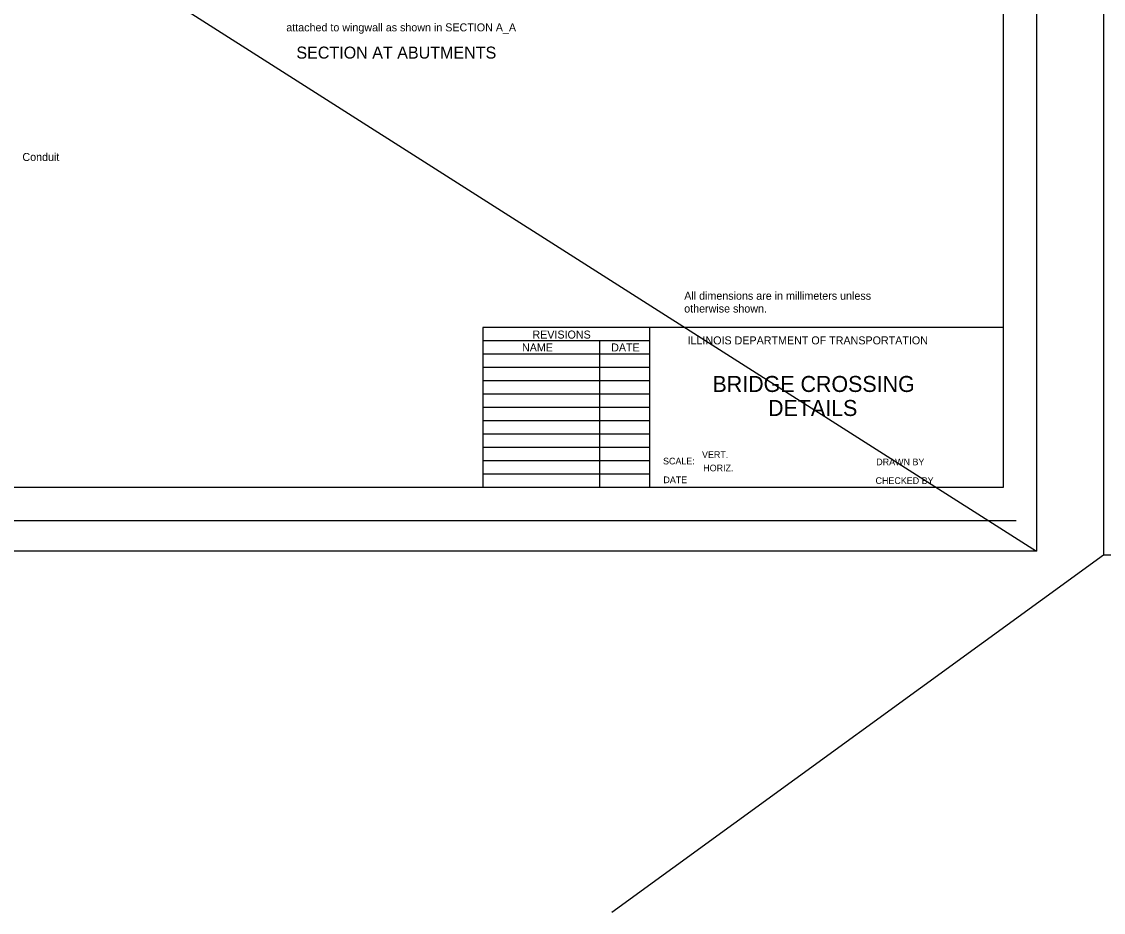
# Model space of a CAD drawing. Extents: x 2400451 to 2402551, y 420853 to 421881.
# Drawn here: x 2400867.1 to 2401191.3, y 420884 to 421151 of the extents above; entities that cross this region are included whole.
import ezdxf

# ---------------------------------------------------------------- set-up
doc = ezdxf.new("R2010")
doc.units = 0
doc.layers.add('Default', color=7, linetype='Continuous')
doc.layers.add('Sheets_General Details', color=7, linetype='Continuous')

msp = doc.modelspace()

# ---------------------------------------------------------------- linework, layer by layer
at = {"layer": 'Default'}
for p, q in [((2400451.31, 421450.32), (2401171.31, 420992.32)), ((2401161.31, 421059.32), (2401161.31, 421059.32))]:
    msp.add_line(p, q, dxfattribs=at)
at = {"layer": 'Sheets_General Details'}
for p, q in [((2401171.31, 421450.32), (2401171.31, 420992.32)), ((2401161.31, 421431.32), (2401161.31, 421011.32)), ((2401191.31, 421431.06), (2401191.31, 420991.06)), ((2401161.31, 421059.32), (2401005.31, 421059.32)), ((2401005.31, 421059.32), (2401005.31, 421011.32)), ((2401055.31, 421059.32), (2401055.31, 421011.32)), ((2401055.31, 421055.32), (2401005.31, 421055.32)), ((2401040.31, 421055.32), (2401040.31, 421011.32)), ((2401055.31, 421051.32), (2401005.31, 421051.32)), ((2401055.31, 421047.32), (2401005.31, 421047.32)), ((2401055.31, 421043.32), (2401005.31, 421043.32)), ((2401055.31, 421039.32), (2401005.31, 421039.32)), ((2401055.31, 421035.32), (2401005.31, 421035.32)), ((2401055.31, 421031.32), (2401005.31, 421031.32)), ((2401055.31, 421027.32), (2401005.31, 421027.32)), ((2401055.31, 421023.32), (2401005.31, 421023.32)), ((2401055.31, 421019.32), (2401005.31, 421019.32)), ((2401055.31, 421015.32), (2401005.31, 421015.32)), ((2401161.31, 421011.32), (2400491.31, 421011.32)), ((2401165.15, 421001.32), (2400471.28, 421001.32)), ((2401171.31, 420992.32), (2400451.31, 420992.32)), ((2401171.31, 420992.32), (2401171.31, 420992.32)), ((2401191.31, 420991.06), (2401043.94, 420883.99)), ((2401871.31, 420991.06), (2401191.31, 420991.06))]:
    msp.add_line(p, q, dxfattribs=at)

# ---------------------------------------------------------------- texts
at = {"layer": 'Default'}
for s, height, p in [('attached to wingwall as shown in SECTION A_A', 2.4, (2400946.42, 421148.1)), ('SECTION AT ABUTMENTS', 3.6, (2400949.43, 421139.94)), ('Conduit', 2.4, (2400867.31, 421109.25)), ('All dimensions are in millimeters unless', 2.4, (2401065.68, 421067.65)), ('otherwise shown.', 2.4, (2401065.68, 421063.81)), ('BRIDGE CROSSING', 4.8, (2401074.14, 421040)), (' DETAILS', 4.8, (2401089.03, 421032.8))]:
    msp.add_text(s, height=height, dxfattribs=at).set_placement(p)
at = {"layer": 'Sheets_General Details'}
for s, height, p in [('REVISIONS', 2.4, (2401020.18, 421056.01)), ('ILLINOIS DEPARTMENT OF TRANSPORTATION', 2.4, (2401066.69, 421054.27)), ('NAME', 2.4, (2401017.06, 421052.14)), ('DATE', 2.4, (2401043.78, 421052.14)), ('VERT.', 2, (2401071.01, 421020.23)), ('SCALE:', 2, (2401059.33, 421018.28)), ('HORIZ.', 2, (2401071.38, 421016.21)), ('DRAWN BY', 2, (2401123.24, 421018.03)), ('DATE', 2, (2401059.44, 421012.66)), ('CHECKED BY', 2, (2401123.02, 421012.42))]:
    msp.add_text(s, height=height, dxfattribs=at).set_placement(p)

doc.saveas('drawing.dxf')
